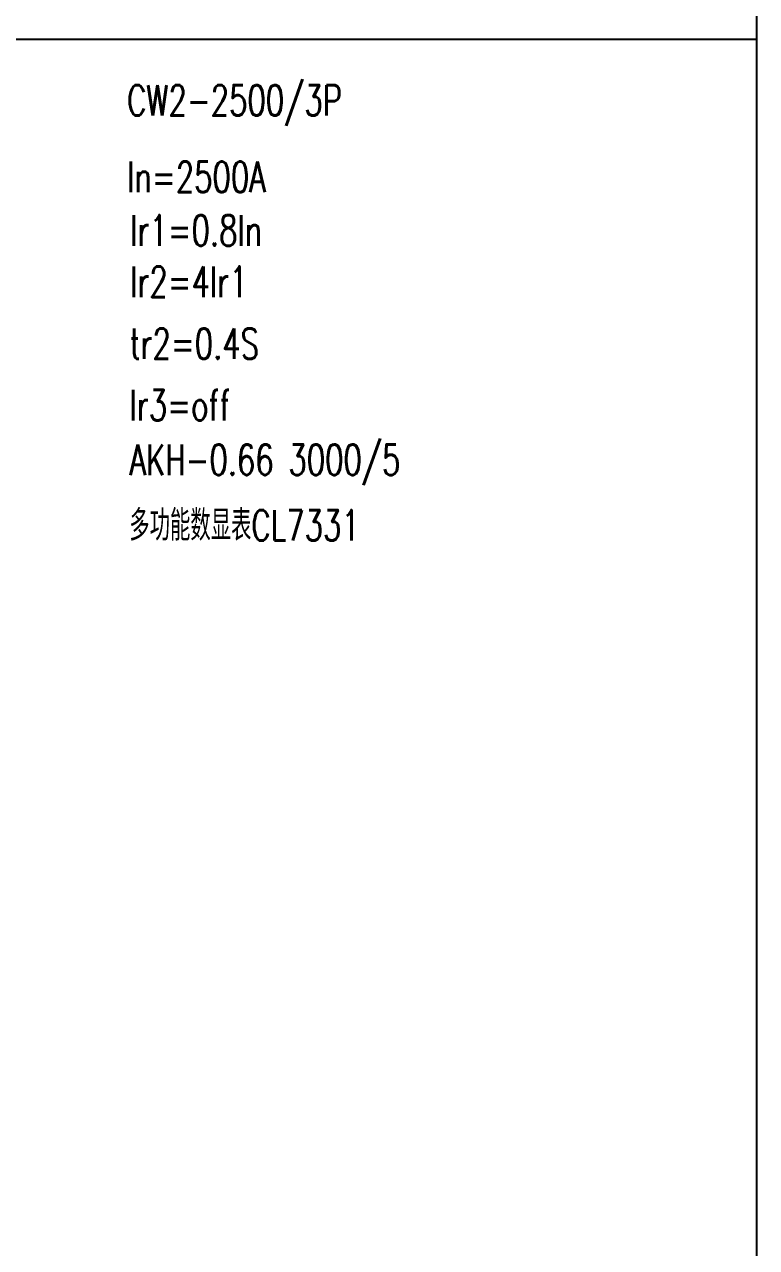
# Model space of a CAD drawing. Extents: x -336391 to 664021, y -458009 to -178412.
# Drawn here: x 270923 to 280108, y -426687 to -411342 of the extents above; entities that cross this region are included whole.
import ezdxf

# ---------------------------------------------------------------- set-up
doc = ezdxf.new("R2010")
doc.units = 0
doc.header["$LTSCALE"] = 1000
doc.header["$MEASUREMENT"] = 0
doc.layers.add('电气-文字', color=4, linetype='CONTINUOUS')
doc.styles.add('HZ', font='tjromans.shx', dxfattribs={"width": 0.75, "bigfont": 'tjhztxt.shx'})

msp = doc.modelspace()

# ---------------------------------------------------------------- linework, layer by layer
at = {"layer": '电气-文字'}
for p, q in [((280108.1, -382726), (280108.1, -438406)), ((251308.1, -411526), (280108.1, -411526))]:
    msp.add_line(p, q, dxfattribs=at)

# ---------------------------------------------------------------- texts
at = {"layer": '电气-文字', "style": 'HZ', "width": 0.7}
for s, p in [('CW2-2500/3P', (272211.3, -412485.8)), ('In=2500A', (272211.3, -413445.8)), ('Ir1=0.8In', (272247.9, -414117.5)), ('Ir2=4Ir1', (272247.9, -414761.5)), ('tr2=0.4S', (272241, -415538.5)), ('Ir3=off', (272241, -416310.6)), ('AKH-0.66 3000/5', (272241, -416995.7)), ('多功能数显表CL7331', (272237.8, -417818.3))]:
    msp.add_text(s, height=384, dxfattribs=at).set_placement(p)

doc.saveas('drawing.dxf')
